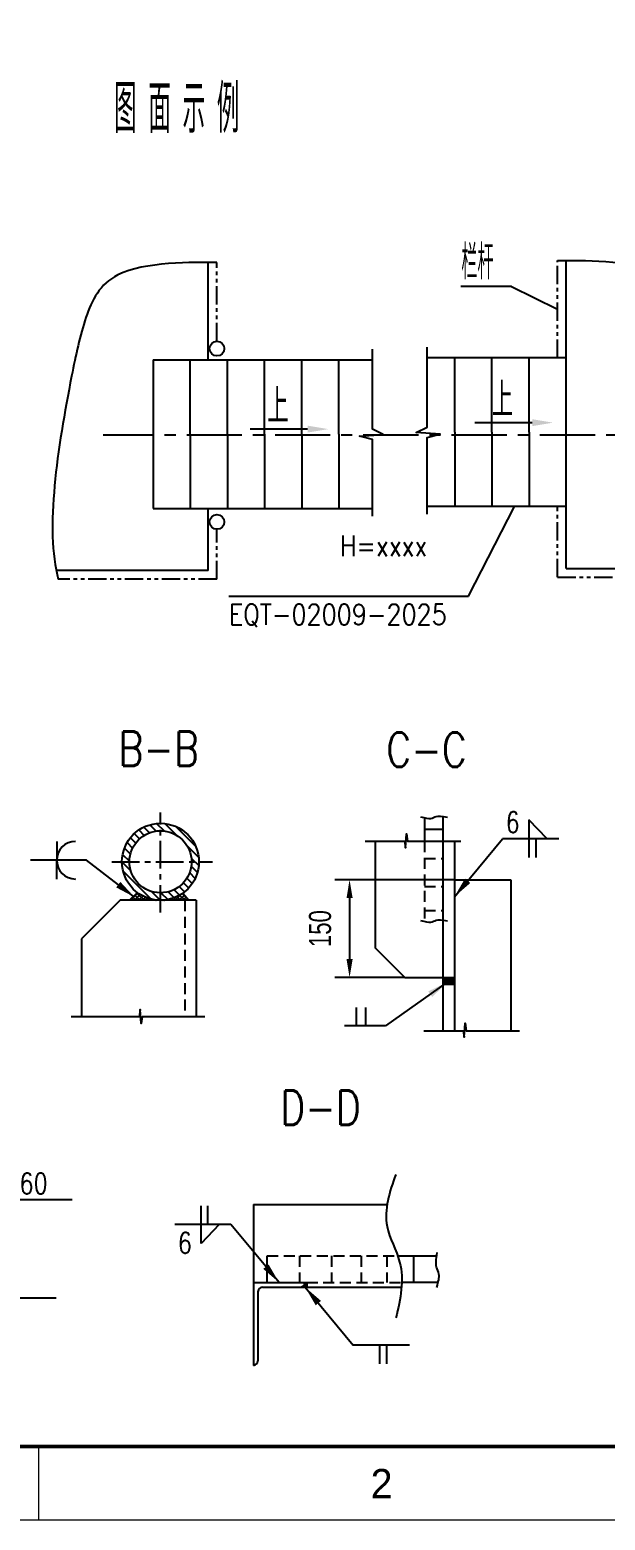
# Model space of a CAD drawing. Extents: x 148 to 221443, y -36682 to 6758.
# Drawn here: x 182492 to 184056, y -12511 to -8459 of the extents above; entities that cross this region are included whole.
import ezdxf
from ezdxf.enums import TextEntityAlignment as Align

# ---------------------------------------------------------------- set-up
doc = ezdxf.new("R2010")
doc.units = 0
doc.header["$LTSCALE"] = 10
doc.header["$MEASUREMENT"] = 0
for name, pattern in [('CENTERX2', [4, 2.5, -0.5, 0.5, -0.5]), ('HIDDENX2', [0.75, 0.5, -0.25]), ('PHANTOMX2', [5, 2.5, -0.5, 0.5, -0.5, 0.5, -0.5])]:
    doc.linetypes.add(name, pattern=pattern)
for name, color, linetype in [('2', 4, 'Continuous'), ('CENTER', 1, 'CENTERX2'), ('DIM', 4, 'Continuous'), ('HIDDEN', 7, 'HIDDENX2'), ('RED', 7, 'Continuous'), ('THICK', 1, 'Continuous'), ('WB-FS', 6, 'Continuous')]:
    doc.layers.add(name, color=color, linetype=linetype)
doc.layers.add('2（细实线）', color=3, linetype='Continuous', lineweight=20)
doc.layers.add('图框层', color=7, linetype='Continuous', lineweight=15)
doc.styles.add('DHZ', font='ascii.shx', dxfattribs={"width": 0.65, "height": 5, "bigfont": 'lytxt.shx'})
doc.styles.add('HZ', font='ROMS.SHX', dxfattribs={"width": 0.75, "bigfont": 'GBCBIG.SHX'})
doc.styles.get("Standard").update_dxf_attribs({"font": 'wison_e.shx', "width": 0.75, "bigfont": 'wison_c.shx'})
doc.styles.add('XW', font='ROMANS.shx', dxfattribs={"width": 0.85})
doc.dimstyles.new('DIM1', dxfattribs={"dimscale": 20, "dimtxt": 3, "dimasz": 2.5, "dimexe": 2, "dimexo": 0, "dimgap": 1, "dimtad": 0, "dimdec": 0, "dimzin": 0, "dimdsep": 46, "dimtxsty": 'Standard', "dimcen": 2, "dimclrd": 3, "dimclre": 3, "dimclrt": 3, "dimadec": 0, "dimazin": 0, "dimtfac": 0.666667, "dimtdec": 0, "dimtofl": 0, "dimtmove": 2, "dimatfit": 1, "dimfxl": 2, "dimtvp": 1.333333, "dimtolj": 1, "dimtzin": 0, "dimarcsym": 0})

# ---------------------------------------------------------------- blocks, each defined once
blk = doc.blocks.new('*D816')
at = {"layer": 'Defpoints', "color": 0}
for p in [(183646.6, -10769.9), (183361.5, -11035.7), (183511.5, -11035.7)]:
    blk.add_point(p, dxfattribs=at)
at = {"layer": 'DIM', "color": 3, "lineweight": -2}
for p, q in [((183646.6, -10769.9), (183321.5, -10769.9)), ((183361.5, -10819.9), (183361.5, -10985.7)), ((183511.5, -11035.7), (183321.5, -11035.7))]:
    blk.add_line(p, q, dxfattribs=at)
at = {"layer": 'DIM', "color": 3}
for points in [[(183369.9, -10819.9), (183353.2, -10819.9), (183361.5, -10769.9)], [(183353.2, -10985.7), (183369.9, -10985.7), (183361.5, -11035.7)]]:
    blk.add_solid(points, dxfattribs=at)
at = {"layer": 'DIM', "color": 3, "insert": (183281.5, -10902.8), "char_height": 60, "attachment_point": 5, "rotation": 90}
blk.add_mtext('\\A1;150', dxfattribs=at)
blk = doc.blocks.new('a2')
blk.add_line((15429.25, 9706.74), (15429.25, 9716.74))
at = {"layer": '图框层', "ltscale": 10}
blk.add_lwpolyline([(15311.09, 10126.74), (15905.09, 10126.74), (15905.09, 9706.74), (15311.09, 9706.74)], close=True, dxfattribs=at)
at = {"layer": '图框层', "ltscale": 10, "const_width": 0.5}
blk.add_lwpolyline([(15336.09, 10116.74), (15895.09, 10116.74), (15895.09, 9716.74), (15336.09, 9716.74)], close=True, dxfattribs=at)
at = {"style": 'HZ'}
blk.add_text('2', height=4, dxfattribs=at).set_placement((15475.84, 9711.74), align=Align.MIDDLE)

msp = doc.modelspace()

# ---------------------------------------------------------------- hatches: boundary and pattern name
at = {"linetype": 'Continuous'}
h = msp.add_hatch(dxfattribs=at)
h.set_pattern_fill('ANSI31', color=3, scale=125, style=0)
h.set_pattern_definition([(135, (273653.06, -8492.724), (11.0485435, 11.0485435), [])])
h.paths.add_polyline_path([(182847.4678, -10805.5366), (182847.4678, -10825.8491, -0.414213562), (182742.7803, -10721.1616), (182763.0928, -10721.1616, 0.414213562)])
h.paths.add_polyline_path([(182763.0928, -10721.1616), (182742.7803, -10721.1616, -0.414213562), (182847.4678, -10616.4741), (182847.4678, -10636.7866, 0.414213562)])
h.paths.add_polyline_path([(182847.4678, -10636.7866), (182847.4678, -10616.4741, -0.414213562), (182952.1553, -10721.1616), (182931.8428, -10721.1616, 0.414213562)])
h.paths.add_polyline_path([(182847.4678, -10825.8491), (182847.4678, -10805.5366, 0.414213562), (182931.8428, -10721.1616), (182952.1553, -10721.1616, -0.414213562)])
at = {"layer": 'DIM'}
h = msp.add_hatch(dxfattribs=at)
h.set_pattern_fill('ANSI37', color=3, scale=62.5, style=0)
h.set_pattern_definition([(135, (273653.061, -8492.724), (5.5242717, 5.5242717), []), (45, (273653.061, -8492.724), (5.5242717, -5.5242717), [])])
h.paths.add_polyline_path([(182847.4678, -10825.8491, 0.156061782), (182908.2312, -10806.41), (182924.597, -10825.8491)])
h.paths.add_polyline_path([(182763.2519, -10825.8491), (182784.5493, -10804.832, 0.162602538), (182847.4678, -10825.8491)])
h = msp.add_hatch(dxfattribs=at)
h.set_pattern_fill('ANSI37', color=3, scale=31.25, style=0)
h.set_pattern_definition([(45, (92819.4922, -9059.968), (-2.76213586, 2.76213586), []), (135, (92819.4922, -9059.968), (-2.76213586, -2.76213586), [])])
h.paths.add_polyline_path([(183646.5621, -11054.1699), (183646.5621, -11035.694), (183615.3121, -11035.694), (183615.3121, -11054.1699)])
at = {"layer": 'RED'}
h = msp.add_hatch(dxfattribs=at)
h.set_pattern_fill('ANSI37', color=3, scale=12.5, style=0)
h.set_pattern_definition([(45, (149865.7054, 14953.0651), (-1.104854346, 1.104854346), []), (135, (149865.7054, 14953.0651), (-1.104854346, -1.104854346), [])])
h.paths.add_polyline_path([(183227.5425, -11877.6512), (183245.0425, -11877.6512), (183245.0425, -11865.1512), (183240.0425, -11865.1512, -0.414213562)])

# ---------------------------------------------------------------- linework, layer by layer
at = {"color": 7}
for p, q in [((182977.1234, -9356.3296), (182977.1234, -9093.0102)), ((183950.378, -9923.9097), (183950.378, -9087.6135)), ((182827.1513, -9356.3296), (183423.8447, -9356.3296)), ((182827.1513, -9356.3296), (182827.1513, -9760.4244)), ((182928.175, -9558.377), (182928.175, -9356.3296)), ((183029.1987, -9558.377), (183029.1987, -9356.3296)), ((183130.2224, -9558.377), (183130.2224, -9356.3296)), ((183231.4724, -9558.377), (183231.4724, -9356.3296)), ((183332.7224, -9558.377), (183332.7224, -9356.3296)), ((183950.378, -9350.9329), (183572.2923, -9350.9329)), ((183647.3068, -9552.9803), (183647.3068, -9350.9329)), ((183748.3306, -9552.9803), (183748.3306, -9350.9329)), ((183849.3543, -9552.9803), (183849.3543, -9350.9329)), ((182928.175, -9558.377), (182928.175, -9760.4244)), ((183029.1987, -9558.377), (183029.1987, -9760.4244)), ((183130.2224, -9558.377), (183130.2224, -9760.4244)), ((183231.4724, -9558.377), (183231.4724, -9760.4244)), ((183332.7224, -9558.377), (183332.7224, -9760.4244)), ((183647.3068, -9552.9803), (183647.3068, -9755.0277)), ((183748.3306, -9552.9803), (183748.3306, -9755.0277)), ((183849.3543, -9552.9803), (183849.3543, -9755.0277)), ((182827.1513, -9760.4244), (183423.8447, -9760.4244)), ((182977.1234, -9929.3064), (182977.1234, -9760.4244)), ((183950.378, -9755.0277), (183572.2923, -9755.0277)), ((183950.378, -9923.9097), (184288.9881, -9923.9097)), ((182977.1234, -9929.3064), (182563.9725, -9929.3064))]:
    msp.add_line(p, q, dxfattribs=at)
at = {"color": 4, "linetype": 'PHANTOMX2', "ltscale": 2}
for p, q in [((183000.8417, -9306.0405), (183000.8417, -9091.5973)), ((183926.6597, -9350.9329), (183926.6597, -9086.2006)), ((183926.6597, -9947.628), (183926.6597, -9755.0277)), ((183000.8417, -9953.0247), (183000.8417, -9817.1899)), ((183000.8417, -9953.0247), (182569.483, -9953.0247)), ((183926.6597, -9947.628), (184279.2641, -9947.628))]:
    msp.add_line(p, q, dxfattribs=at)
at = {"color": 3, "linetype": 'Continuous'}
for p, q in [((183685.1013, -9998.6164), (183810.1367, -9755.0277)), ((183033.5855, -9998.6164), (183685.1013, -9998.6164)), ((183646.5621, -10816.073), (183777.5347, -10658.5184)), ((183930.2303, -10658.5184), (183777.5347, -10658.5184)), ((182646.4148, -10716.8445), (182493.7192, -10716.8445)), ((182777.2435, -10817.6475), (182646.4148, -10716.8445)), ((183626.841, -11048.6651), (183459.5531, -11166.953)), ((183459.5531, -11166.953), (183347.4323, -11166.953)), ((183039.0699, -11707.5966), (182886.3743, -11707.5966)), ((183170.0425, -11865.1512), (183039.0699, -11707.5966)), ((183240.6592, -11877.6512), (183371.6318, -12035.2058)), ((183524.3273, -12035.2058), (183371.6318, -12035.2058))]:
    msp.add_line(p, q, dxfattribs=at)
at = {"linetype": 'Continuous'}
for p, q in [((183898.4193, -10658.5184), (183849.1273, -10607.3174)), ((183849.1273, -10607.3174), (183849.1273, -10658.5184)), ((182565.3117, -10665.6434), (182565.3117, -10716.8445)), ((183849.1273, -10658.5184), (183849.1273, -10709.7194)), ((183867.7629, -10658.5184), (183867.7629, -10709.7194)), ((182565.3117, -10768.0455), (182565.3117, -10716.8445)), ((182957.9669, -11707.5966), (182957.9669, -11656.3956)), ((182976.6025, -11707.5966), (182976.6025, -11656.3956)), ((183007.259, -11707.5966), (182957.9669, -11758.7976)), ((182957.9669, -11758.7976), (182957.9669, -11707.5966)), ((183443.2243, -12035.2058), (183443.2243, -12086.4068)), ((183461.86, -12035.2058), (183461.86, -12086.4068))]:
    msp.add_line(p, q, dxfattribs=at)
at = {"color": 7, "linetype": 'Continuous'}
for p, q in [((183565.3121, -10632.5351), (183615.3121, -10632.5351)), ((183535.3884, -11792.472), (183535.3884, -11865.1512))]:
    msp.add_line(p, q, dxfattribs=at)
for p, q in [((183379.4668, -11116.953), (183379.4668, -11166.953)), ((183404.6368, -11116.953), (183404.6368, -11166.953))]:
    msp.add_line(p, q)
at = {"color": 7}
for centre in [(183000.8417, -9326.0599), (183000.8417, -9797.1705)]:
    msp.add_circle(centre, 20.0194, dxfattribs=at)
at = {"color": 7, "linetype": 'Continuous'}
msp.add_arc((182616.5128, -10716.8445), 51.201, 90, 270, dxfattribs=at)
at = {"color": 3, "linetype": 'Continuous'}
for points, knots in [([(183000.8417, -9091.5973), (182937.5753, -9091.6738), (182713.8104, -9087.3714), (182639.9454, -9235.7004), (182577.7428, -9530.0831), (182532.893, -9817.2567), (182569.483, -9953.0247)], [0, 0, 0, 0, 132.330277078, 221.597431524, 310.576256854, 616.418820056, 616.418820056, 616.418820056, 616.418820056]), ([(183926.6597, -9086.2006), (183989.9261, -9086.2771), (184213.691, -9081.9747), (184287.556, -9230.3037), (184349.7586, -9524.6864), (184339.8339, -9811.8599), (184279.2641, -9947.628)], [0, 0, 0, 0, 132.330277078, 221.597431524, 310.576256854, 616.418820056, 616.418820056, 616.418820056, 616.418820056]), ([(183554.6435, -10598.8308), (183567.7808, -10601.9946), (183580.5044, -10606.4874), (183599.0593, -10595.3011), (183611.7211, -10597.6666), (183627.3422, -10599.5338)], [0, 0, 0, 0, 40.414538373, 67.803406807, 107.459950302, 107.459950302, 107.459950302, 107.459950302]), ([(183554.6435, -10880.8013), (183567.7808, -10883.9651), (183580.5044, -10888.458), (183599.0593, -10877.2717), (183611.7211, -10879.6372), (183627.3422, -10881.5043)], [0, 0, 0, 0, 40.414538373, 67.803406807, 107.459950302, 107.459950302, 107.459950302, 107.459950302]), ([(183486.9746, -11570.9558), (183470.1095, -11618.9064), (183443.3674, -11700.9257), (183517.2826, -11823.5301), (183500.1793, -11909.4888), (183487.2098, -11961.2321)], [2.08086968, 2.08086968, 2.08086968, 2.08086968, 40.414538373, 67.803406807, 108.589823878, 108.589823878, 108.589823878, 108.589823878]), ([(183598.6637, -11878.3114), (183602.7766, -11861.2329), (183608.6173, -11844.6922), (183594.0751, -11820.5709), (183597.1503, -11804.1105), (183599.5775, -11783.8031)], [0, 0, 0, 0, 40.414538373, 67.803406807, 107.459950302, 107.459950302, 107.459950302, 107.459950302])]:
    msp.add_open_spline(points, degree=3, knots=knots, dxfattribs=at)
for points in [[(182738.4076, -10775.8896), (182726.9638, -10790.7422), (182777.2435, -10817.6475)], [(183689.7295, -10778.81), (183675.3108, -10766.824), (183646.5621, -10816.073)], [(183575.5002, -11073.4859), (183586.3253, -11088.7953), (183626.841, -11048.6651)], [(183126.8751, -11827.8882), (183141.2938, -11815.9022), (183170.0425, -11865.1512)], [(183283.8265, -11914.9142), (183269.4079, -11926.9002), (183240.6592, -11877.6512)]]:
    msp.add_solid(points, dxfattribs=at)
at = {"layer": '2', "color": 3, "linetype": 'Continuous'}
for p, q in [((183801.8459, -9157.3209), (183664.1436, -9157.3209)), ((183801.8459, -9157.3209), (183926.6597, -9218.5668)), ((183247.503, -9544.9247), (183091.1794, -9544.9247)), ((183858.1085, -9527.3843), (183701.7849, -9527.3843)), ((182607.1363, -11640.5026), (182163.5209, -11640.5026)), ((182564.0584, -11907.469), (182121.9754, -11907.469))]:
    msp.add_line(p, q, dxfattribs=at)
for points in [[(183858.1085, -9518.0093), (183858.1085, -9536.7593), (183914.3585, -9527.3843)], [(183247.503, -9535.5497), (183247.503, -9554.2997), (183303.753, -9544.9247)]]:
    msp.add_solid(points, dxfattribs=at)
at = {"layer": 'CENTER', "color": 1, "ltscale": 6}
msp.add_line((184268.8122, -9561.6152), (182691.311, -9561.6152), dxfattribs=at)
at = {"layer": 'CENTER', "color": 1, "ltscale": 3}
for p, q in [((182847.4678, -10859.4115), (182847.4678, -10587.5885)), ((182715.2294, -10721.1616), (182989.2126, -10721.1616))]:
    msp.add_line(p, q, dxfattribs=at)
at = {"layer": 'HIDDEN', "ltscale": 6}
msp.add_line((182913.606, -10825.8491), (182913.606, -11142.9683), dxfattribs=at)
at = {"layer": 'RED'}
for p, q in [((183565.3121, -10599.7801), (183565.3121, -10665.29)), ((183615.3121, -10598.0603), (183615.3121, -11180.6613)), ((183430.8166, -10665.29), (183430.8166, -10955.0539)), ((183646.5621, -10665.29), (183646.5621, -11180.6613)), ((183646.5621, -10769.9383), (183799.8077, -10769.9383)), ((183646.5621, -10769.9383), (183646.5621, -11180.6613)), ((183799.8077, -10769.9383), (183799.8077, -11180.6613)), ((182784.5493, -10804.832), (182763.2519, -10825.8491)), ((182908.2312, -10806.41), (182924.597, -10825.8491)), ((182737.5075, -10825.8491), (182632.356, -10931.0005)), ((182944.856, -10825.8491), (182737.5075, -10825.8491)), ((182944.856, -10825.8491), (182944.856, -11142.9683)), ((182632.356, -10931.0005), (182632.356, -11142.9683)), ((183511.4566, -11035.694), (183430.8166, -10955.0539)), ((183511.4566, -11035.694), (183646.5621, -11035.694)), ((183615.3121, -11035.694), (183615.3121, -11180.6613)), ((183615.3121, -11035.694), (183646.0071, -11035.694)), ((183615.3121, -11054.1699), (183646.5621, -11054.1699)), ((183100.0425, -11652.6512), (183463.6629, -11652.6512)), ((183100.0425, -11652.6512), (183100.0425, -12090.1512)), ((183492.3226, -11792.472), (183598.5124, -11792.472)), ((183100.0425, -11865.1512), (183240.0425, -11865.1512)), ((183240.0425, -11865.1512), (183245.0425, -11865.1512)), ((183245.0425, -11865.1512), (183245.0425, -11877.6512)), ((183601.9437, -11865.1036), (183503.3613, -11865.1036)), ((183112.5425, -11890.1512), (183112.5425, -12077.6512)), ((183125.0425, -11877.6512), (183502.6589, -11877.6512))]:
    msp.add_line(p, q, dxfattribs=at)
at = {"layer": 'RED', "color": 2, "linetype": 'HIDDENX2', "ltscale": 6}
for p, q in [((183565.3121, -10665.29), (183565.3121, -10881.7507)), ((183565.3121, -10712.1707), (183615.3121, -10712.1707)), ((183565.3121, -10788.0871), (183615.3121, -10788.0871)), ((183565.3121, -10853.9401), (183615.3121, -10853.9401)), ((183137.5425, -11865.1512), (183137.5425, -11792.472)), ((183137.5425, -11792.472), (183492.3226, -11792.472)), ((183225.0562, -11792.472), (183225.0562, -11865.1512)), ((183312.2043, -11792.472), (183312.2043, -11865.1512)), ((183392.9757, -11792.472), (183392.9757, -11865.1512)), ((183462.4107, -11792.472), (183462.4107, -11865.1512)), ((183245.0425, -11865.1512), (183503.3598, -11865.1512))]:
    msp.add_line(p, q, dxfattribs=at)
at = {"layer": 'RED'}
for radius in [104.6875, 84.375]:
    msp.add_circle((182847.4678, -10721.1616), radius, dxfattribs=at)
for centre, start, end in [((183227.5425, -11865.1512), 270, 0), ((183125.0425, -11890.1512), 90, 180), ((183100.0425, -12077.6512), 270, 0)]:
    msp.add_arc(centre, 12.5, start, end, dxfattribs=at)
at = {"layer": 'WB-FS', "linetype": 'Continuous'}
for points in [[(183423.8447, -9781.1812), (183423.8447, -9573.5077), (183388.4319, -9563.9937), (183453.1963, -9559.2368), (183423.8447, -9544.9656), (183423.8447, -9327.8636)], [(183572.2923, -9775.7845), (183572.2923, -9568.111), (183607.705, -9558.5969), (183542.9406, -9553.84), (183572.2923, -9539.5689), (183572.2923, -9322.4669)], [(183403.5413, -10665.29), (183510.8466, -10665.29), (183513.6216, -10682.8528), (183516.397, -10644.9543), (183519.172, -10665.29), (183664.4041, -10665.29)], [(182967.7022, -11142.9683), (182797.8123, -11142.9683), (182795.0373, -11160.5311), (182792.2619, -11122.6326), (182789.4869, -11142.9683), (182604.7543, -11142.9683)], [(183563.0368, -11180.6613), (183670.3421, -11180.6613), (183673.1171, -11198.2241), (183675.8925, -11160.3256), (183678.6676, -11180.6613), (183823.8996, -11180.6613)]]:
    msp.add_lwpolyline(points, dxfattribs=at)

# ---------------------------------------------------------------- block references
at = {"layer": '2（细实线）', "xscale": 20, "yscale": 20, "zscale": 20}
msp.add_blockref('a2', (-126068.2427, -206645.9746), dxfattribs=at)

# ---------------------------------------------------------------- texts
at = {"color": 3, "linetype": 'Continuous', "style": 'XW', "width": 0.85}
msp.add_text('EQT-02009-2025', height=56.25, dxfattribs=at).set_placement((183033.5053, -10076.7398))
at = {"color": 3, "linetype": 'Continuous', "style": 'XW', "width": 0.8}
for s, height, p in [('B-B', 93.75, (182951.7618, -10413.5522)), ('C-C', 93.75, (183679.9452, -10416.2154)), ('6', 56.25, (183824.1919, -10613.43)), ('D-D', 93.75, (183391.8989, -11389.6708)), ('6', 56.25, (182933.0315, -11757.0387))]:
    msp.add_text(s, height=height, dxfattribs=at).set_placement(p, align=Align.MIDDLE_RIGHT)
at = {"color": 3, "linetype": 'Continuous', "insert": (183334.9642, -9833.7803), "char_height": 56.25, "width": 193.364188, "attachment_point": 1, "style": 'XW'}
msp.add_mtext('{\\C3;  H=xxxx}', dxfattribs=at)
at = {"layer": '2', "color": 3, "linetype": 'Continuous'}
for s, height, style, width, p in [('栏杆', 93.75, 'HZ', 0.65, (183665.3677, -9137.8321)), ('上', 93.75, 'DHZ', 0.65, (183137.792, -9529.4526)), ('M24X60', 56.25, 'XW', 0.8, (182301.9622, -11623.6046))]:
    msp.add_text(s, height=height, dxfattribs=dict(at, style=style, width=width)).set_placement(p)
at = {"layer": 'RED', "color": 3, "linetype": 'Continuous', "style": 'HZ', "width": 0.65}
msp.add_text(' 图 面 示 例', height=131.25, dxfattribs=at).set_placement((182689.5926, -8739.5599))
at = {"layer": 'THICK', "color": 3, "style": 'DHZ', "width": 0.65}
msp.add_text('上', height=93.75, dxfattribs=at).set_placement((183748.3975, -9511.9122))

# ---------------------------------------------------------------- dimensions: what is measured, and where the dimension line sits
at = {"layer": 'DIM'}
dim = msp.add_linear_dim(base=(183361.5436, -11035.694), p1=(183646.5621, -10769.9383), p2=(183511.4566, -11035.694), angle=90, text='150', dimstyle='DIM1', dxfattribs=at)
dim.commit()
dim.dimension.update_dxf_attribs({"geometry": '*D816', "text_midpoint": (183281.5436, -10902.8161)})

doc.saveas('drawing.dxf')
